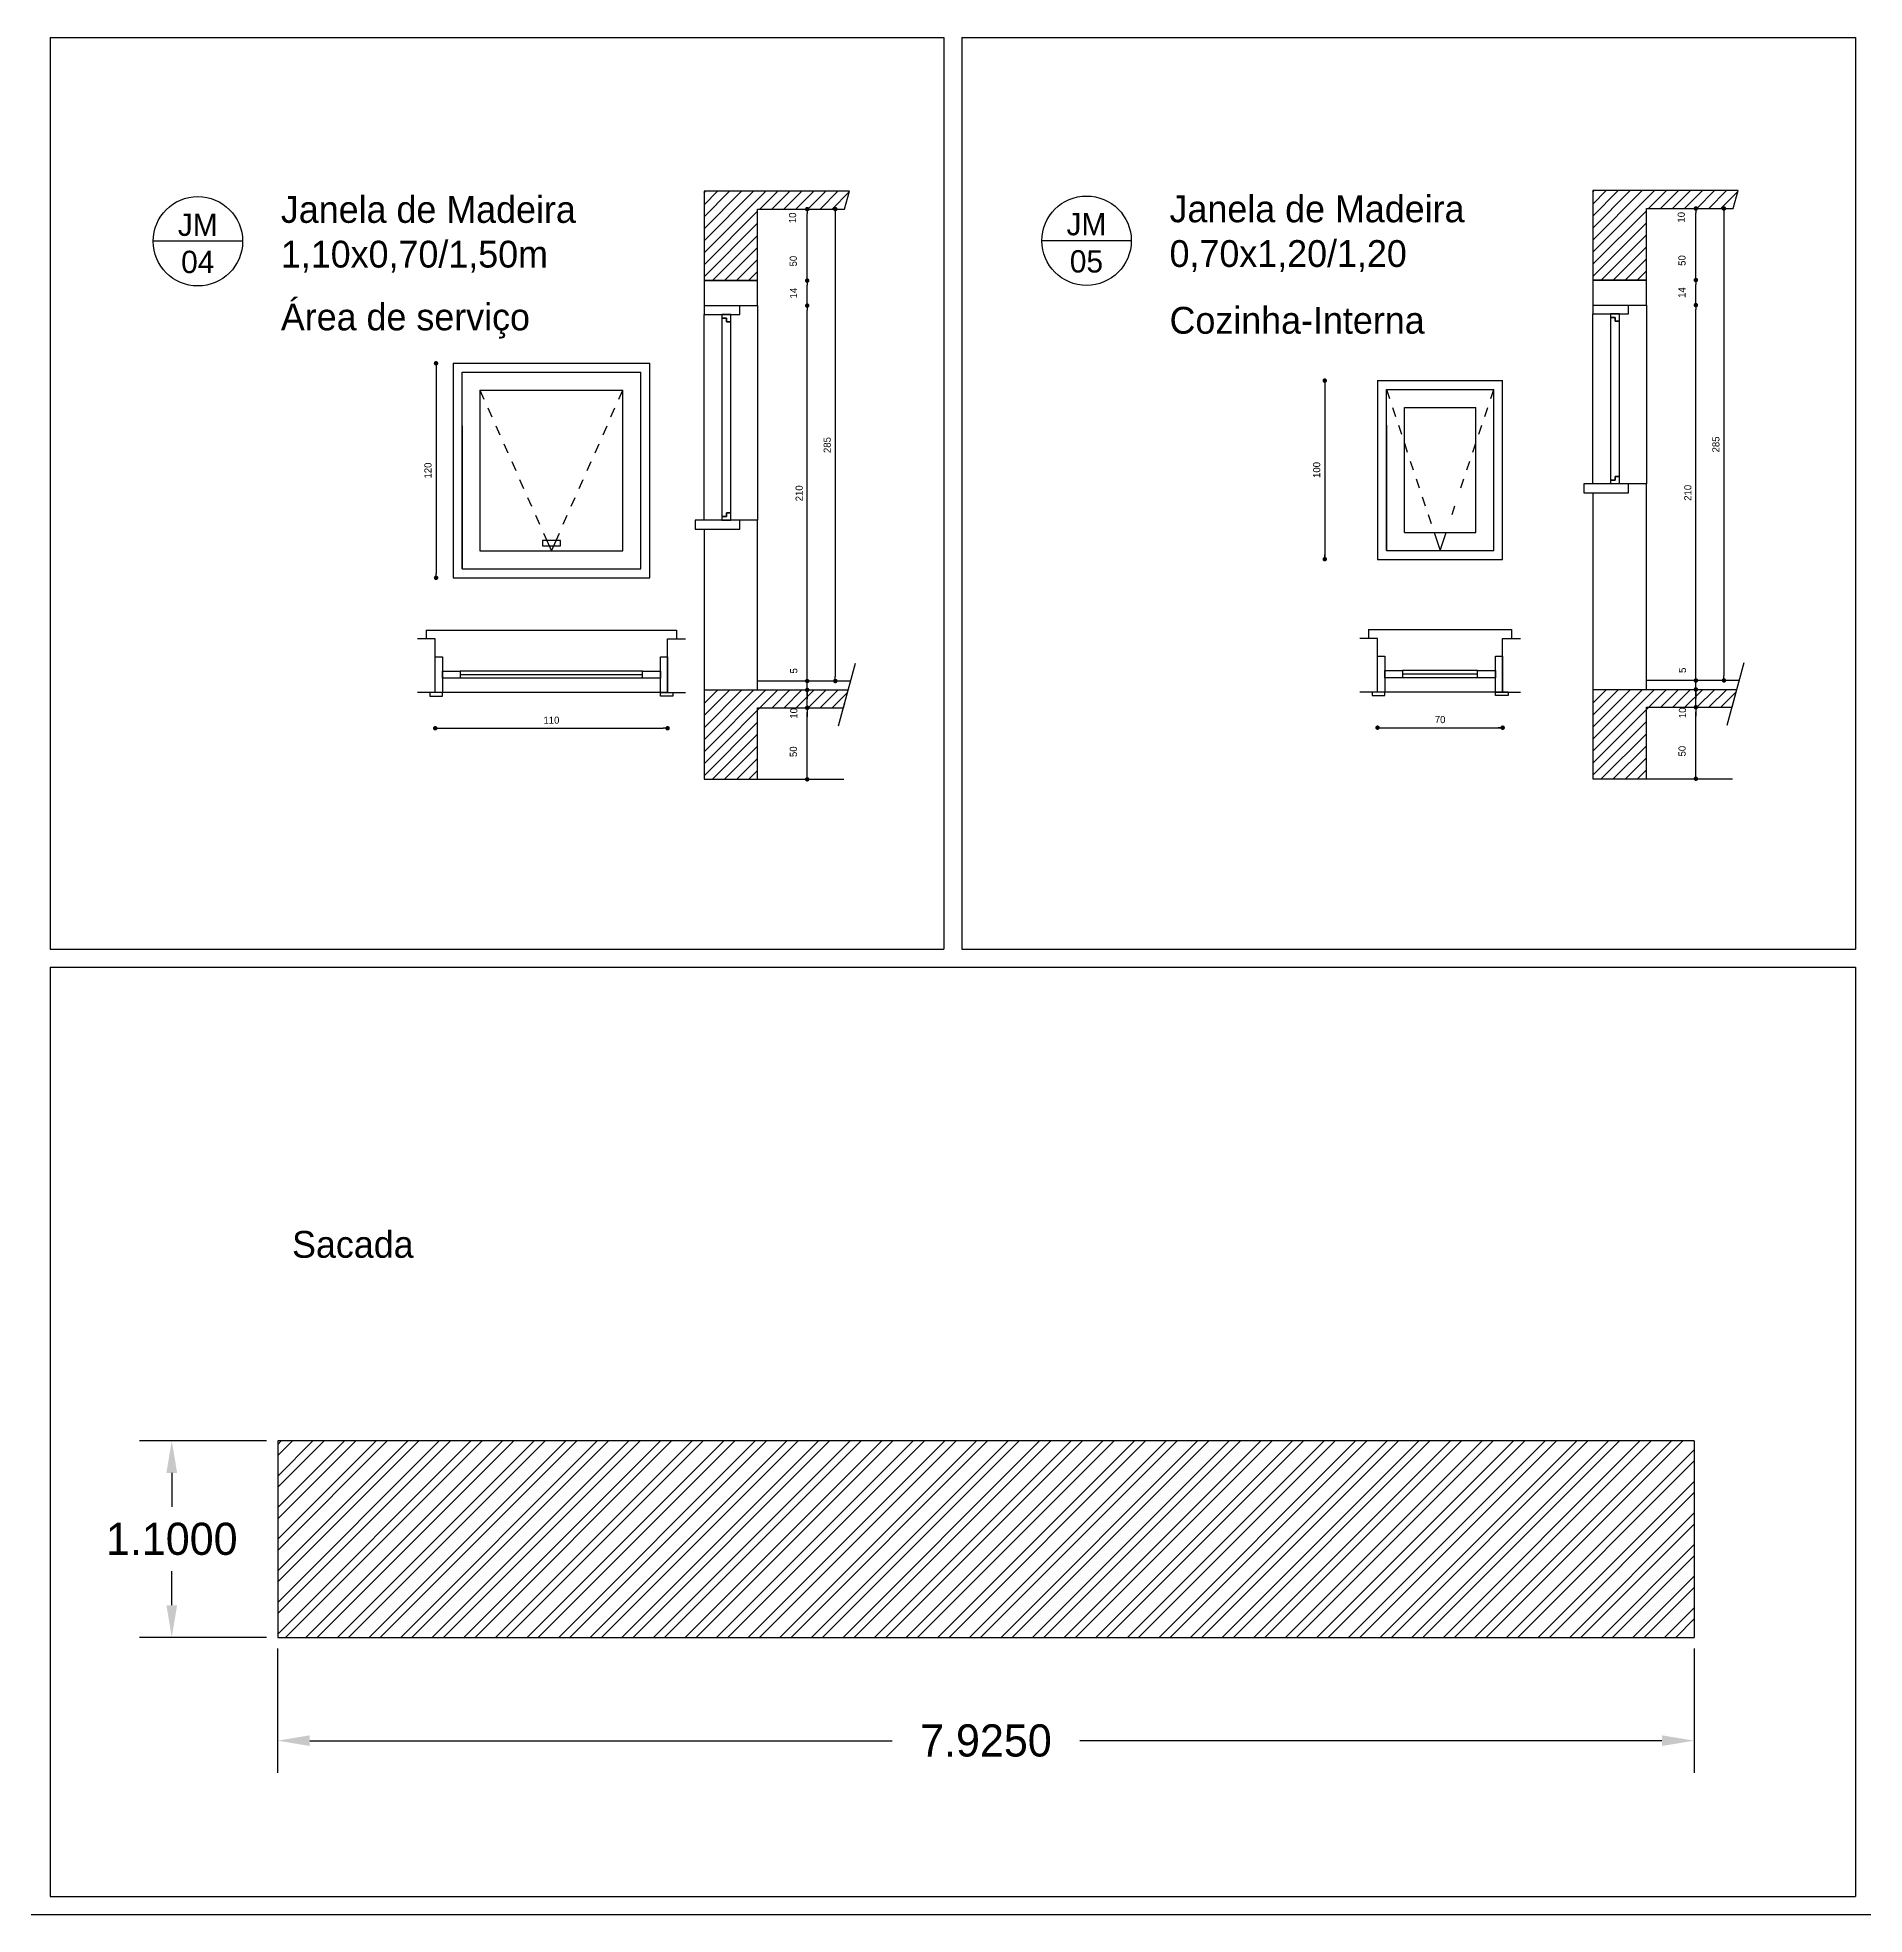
# Model space of a CAD drawing. Header units: millimetres. Extents: x 935 to 1399, y 512 to 900.
# Drawn here: x 1317.91 to 1328.13, y 812.9 to 823.4 of the extents above; entities that cross this region are included whole.
import ezdxf

# ---------------------------------------------------------------- set-up
doc = ezdxf.new("R2010")
doc.units = ezdxf.units.MM
for name, color, linetype in [('@azulejo', 7, 'Continuous'), ('@corte', 2, 'Continuous'), ('@esquadrias', 1, 'Continuous'), ('@hachuraparedes', 253, 'Continuous'), ('@paredes', 5, 'Continuous'), ('@pilares', 200, 'Continuous'), ('@textos', 3, 'Continuous'), ('@vista', 1, 'Continuous'), ('MOBIL', 7, 'Continuous')]:
    doc.layers.add(name, color=color, linetype=linetype)
doc.dimstyles.new('elisa_detalhe_gb', dxfattribs={"dimtxt": 0.04, "dimasz": 0.025, "dimexe": 0.3, "dimexo": 0.5, "dimgap": 0.025, "dimtad": 1, "dimdec": 0, "dimlfac": 100, "dimdsep": 46, "dimtxsty": 'Standard', "dimblk1": 'DOT', "dimblk2": 'DOT', "dimsah": 1, "dimcen": 0, "dimse1": 1, "dimse2": 1, "dimclrd": 1, "dimclre": 1, "dimclrt": 2, "dimadec": 0, "dimazin": 0, "dimtfac": 1, "dimtdec": 0, "dimtmove": 2, "dimatfit": 3, "dimldrblk": 'DOT', "dimfxl": 0, "dimtolj": 1, "dimtzin": 0, "dimarcsym": 0})
doc.dimstyles.get("Standard").update_dxf_attribs({"dimtxt": 0.18, "dimasz": 0.18, "dimexe": 0.18, "dimexo": 0.0625, "dimgap": 0.09, "dimtad": 0, "dimtih": 1, "dimtoh": 1, "dimdec": 4, "dimzin": 0, "dimdsep": 46, "dimtxsty": 'Standard', "dimcen": 0.09, "dimadec": 0, "dimazin": 0, "dimtfac": 1, "dimtdec": 4, "dimtofl": 0, "dimtmove": 0, "dimatfit": 3, "dimfxl": 0, "dimtolj": 1, "dimtzin": 0, "dimarcsym": 0})

# ---------------------------------------------------------------- blocks, each defined once
blk = doc.blocks.new('_DOT')
at = {"color": 0, "linetype": 'ByBlock'}
blk.add_line((-0.5, 0), (-1, 0), dxfattribs=at)
at = {"color": 0, "linetype": 'ByBlock', "const_width": 0.5}
blk.add_lwpolyline([(-0.25, 0, 1), (0.25, 0, 1)], format="xyb", close=True, dxfattribs=at)
blk = doc.blocks.new('*D26')
at = {"color": 1, "lineweight": -2, "transparency": 16777216}
for p, q in [((1322.218, 819.825), (1322.218, 819.85)), ((1322.218, 819.75), (1322.218, 819.8)), ((1322.218, 819.725), (1322.218, 819.7))]:
    blk.add_line(p, q, dxfattribs=at)
at = {"layer": 'Defpoints', "color": 0, "transparency": 16777216}
for p in [(1322.218, 819.8), (1322.218, 819.8), (1322.218, 819.75)]:
    blk.add_point(p, dxfattribs=at)
at = {"color": 1, "lineweight": -2, "transparency": 16777216, "xscale": 0.025, "yscale": 0.025, "zscale": 0.025}
for p, rotation in [((1322.218, 819.8), 270), ((1322.218, 819.75), 90)]:
    blk.add_blockref('_DOT', p, dxfattribs=dict(at, rotation=rotation))
at = {"color": 2, "transparency": 16777216, "insert": (1322.143, 819.857), "char_height": 0.04, "attachment_point": 5, "rotation": 90}
blk.add_mtext('\\A1;5', dxfattribs=at)
blk = doc.blocks.new('*D27')
at = {"color": 1, "lineweight": -2, "transparency": 16777216}
blk.add_line((1322.218, 819.825), (1322.218, 821.875), dxfattribs=at)
at = {"layer": 'Defpoints', "color": 0, "transparency": 16777216}
for p in [(1321.941, 821.9), (1322.218, 821.9), (1322.218, 819.8)]:
    blk.add_point(p, dxfattribs=at)
at = {"color": 1, "lineweight": -2, "transparency": 16777216, "xscale": 0.025, "yscale": 0.025, "zscale": 0.025}
for p, rotation in [((1322.218, 821.9), 90), ((1322.218, 819.8), 270)]:
    blk.add_blockref('_DOT', p, dxfattribs=dict(at, rotation=rotation))
at = {"color": 2, "transparency": 16777216, "insert": (1322.173, 820.85), "char_height": 0.04, "attachment_point": 5, "rotation": 90}
blk.add_mtext('\\A1;210', dxfattribs=at)
blk = doc.blocks.new('*D28')
at = {"color": 1, "lineweight": -2, "transparency": 16777216}
blk.add_line((1322.218, 821.925), (1322.218, 822.015), dxfattribs=at)
at = {"layer": 'Defpoints', "color": 0, "transparency": 16777216}
for p in [(1321.941, 822.04), (1322.218, 822.04), (1321.941, 821.9)]:
    blk.add_point(p, dxfattribs=at)
at = {"color": 1, "lineweight": -2, "transparency": 16777216, "xscale": 0.025, "yscale": 0.025, "zscale": 0.025}
for p, rotation in [((1322.218, 822.04), 90), ((1322.218, 821.9), 270)]:
    blk.add_blockref('_DOT', p, dxfattribs=dict(at, rotation=rotation))
at = {"color": 2, "transparency": 16777216, "insert": (1322.141, 821.97), "char_height": 0.04, "attachment_point": 5, "rotation": 90}
blk.add_mtext('\\A1;14', dxfattribs=at)
blk = doc.blocks.new('*D29')
at = {"color": 1, "lineweight": -2, "transparency": 16777216}
for p, q in [((1322.218, 819.775), (1322.218, 819.8)), ((1322.218, 819.65), (1322.218, 819.75)), ((1322.218, 819.625), (1322.218, 819.6))]:
    blk.add_line(p, q, dxfattribs=at)
at = {"layer": 'Defpoints', "color": 0, "transparency": 16777216}
for p in [(1322.218, 819.75), (1322.218, 819.75), (1321.941, 819.65)]:
    blk.add_point(p, dxfattribs=at)
at = {"color": 1, "lineweight": -2, "transparency": 16777216, "xscale": 0.025, "yscale": 0.025, "zscale": 0.025}
for p, rotation in [((1322.218, 819.75), 270), ((1322.218, 819.65), 90)]:
    blk.add_blockref('_DOT', p, dxfattribs=dict(at, rotation=rotation))
at = {"color": 2, "transparency": 16777216, "insert": (1322.143, 819.619), "char_height": 0.04, "attachment_point": 5, "rotation": 90}
blk.add_mtext('\\A1;10', dxfattribs=at)
blk = doc.blocks.new('*D30')
at = {"color": 1, "lineweight": -2, "transparency": 16777216}
blk.add_line((1322.218, 819.675), (1322.218, 819.725), dxfattribs=at)
at = {"layer": 'Defpoints', "color": 0, "transparency": 16777216}
for p in [(1322.218, 819.75), (1322.218, 819.75), (1321.941, 819.65)]:
    blk.add_point(p, dxfattribs=at)
at = {"color": 1, "lineweight": -2, "transparency": 16777216, "xscale": 0.025, "yscale": 0.025, "zscale": 0.025}
for p, rotation in [((1322.218, 819.75), 90), ((1322.218, 819.65), 270)]:
    blk.add_blockref('_DOT', p, dxfattribs=dict(at, rotation=rotation))
at = {"color": 2, "transparency": 16777216, "insert": (1322.143, 819.619), "char_height": 0.04, "attachment_point": 5, "rotation": 90}
blk.add_mtext('\\A1;10', dxfattribs=at)
blk = doc.blocks.new('*D31')
at = {"color": 1, "lineweight": -2, "transparency": 16777216}
for p, q in [((1327.19, 819.828), (1327.19, 819.853)), ((1327.19, 819.753), (1327.19, 819.803)), ((1327.19, 819.728), (1327.19, 819.703))]:
    blk.add_line(p, q, dxfattribs=at)
at = {"layer": 'Defpoints', "color": 0, "transparency": 16777216}
for p in [(1327.19, 819.803), (1327.19, 819.803), (1327.19, 819.753)]:
    blk.add_point(p, dxfattribs=at)
at = {"color": 1, "lineweight": -2, "transparency": 16777216, "xscale": 0.025, "yscale": 0.025, "zscale": 0.025}
for p, rotation in [((1327.19, 819.803), 270), ((1327.19, 819.753), 90)]:
    blk.add_blockref('_DOT', p, dxfattribs=dict(at, rotation=rotation))
at = {"color": 2, "transparency": 16777216, "insert": (1327.115, 819.86), "char_height": 0.04, "attachment_point": 5, "rotation": 90}
blk.add_mtext('\\A1;5', dxfattribs=at)
blk = doc.blocks.new('*D32')
at = {"color": 1, "lineweight": -2, "transparency": 16777216}
blk.add_line((1327.19, 819.828), (1327.19, 821.878), dxfattribs=at)
at = {"layer": 'Defpoints', "color": 0, "transparency": 16777216}
for p in [(1326.913, 821.903), (1327.19, 821.903), (1327.19, 819.803)]:
    blk.add_point(p, dxfattribs=at)
at = {"color": 1, "lineweight": -2, "transparency": 16777216, "xscale": 0.025, "yscale": 0.025, "zscale": 0.025}
for p, rotation in [((1327.19, 821.903), 90), ((1327.19, 819.803), 270)]:
    blk.add_blockref('_DOT', p, dxfattribs=dict(at, rotation=rotation))
at = {"color": 2, "transparency": 16777216, "insert": (1327.145, 820.853), "char_height": 0.04, "attachment_point": 5, "rotation": 90}
blk.add_mtext('\\A1;210', dxfattribs=at)
blk = doc.blocks.new('*D33')
at = {"color": 1, "lineweight": -2, "transparency": 16777216}
blk.add_line((1327.19, 821.928), (1327.19, 822.018), dxfattribs=at)
at = {"layer": 'Defpoints', "color": 0, "transparency": 16777216}
for p in [(1326.913, 822.043), (1327.19, 822.043), (1326.913, 821.903)]:
    blk.add_point(p, dxfattribs=at)
at = {"color": 1, "lineweight": -2, "transparency": 16777216, "xscale": 0.025, "yscale": 0.025, "zscale": 0.025}
for p, rotation in [((1327.19, 822.043), 90), ((1327.19, 821.903), 270)]:
    blk.add_blockref('_DOT', p, dxfattribs=dict(at, rotation=rotation))
at = {"color": 2, "transparency": 16777216, "insert": (1327.112, 821.973), "char_height": 0.04, "attachment_point": 5, "rotation": 90}
blk.add_mtext('\\A1;14', dxfattribs=at)
blk = doc.blocks.new('*D34')
at = {"color": 1, "lineweight": -2, "transparency": 16777216}
for p, q in [((1327.19, 819.778), (1327.19, 819.803)), ((1327.19, 819.653), (1327.19, 819.753)), ((1327.19, 819.628), (1327.19, 819.603))]:
    blk.add_line(p, q, dxfattribs=at)
at = {"layer": 'Defpoints', "color": 0, "transparency": 16777216}
for p in [(1327.19, 819.753), (1327.19, 819.753), (1326.913, 819.653)]:
    blk.add_point(p, dxfattribs=at)
at = {"color": 1, "lineweight": -2, "transparency": 16777216, "xscale": 0.025, "yscale": 0.025, "zscale": 0.025}
for p, rotation in [((1327.19, 819.753), 270), ((1327.19, 819.653), 90)]:
    blk.add_blockref('_DOT', p, dxfattribs=dict(at, rotation=rotation))
at = {"color": 2, "transparency": 16777216, "insert": (1327.115, 819.622), "char_height": 0.04, "attachment_point": 5, "rotation": 90}
blk.add_mtext('\\A1;10', dxfattribs=at)
blk = doc.blocks.new('*D35')
at = {"color": 1, "lineweight": -2, "transparency": 16777216}
blk.add_line((1327.19, 819.678), (1327.19, 819.728), dxfattribs=at)
at = {"layer": 'Defpoints', "color": 0, "transparency": 16777216}
for p in [(1327.19, 819.753), (1327.19, 819.753), (1326.913, 819.653)]:
    blk.add_point(p, dxfattribs=at)
at = {"color": 1, "lineweight": -2, "transparency": 16777216, "xscale": 0.025, "yscale": 0.025, "zscale": 0.025}
for p, rotation in [((1327.19, 819.753), 90), ((1327.19, 819.653), 270)]:
    blk.add_blockref('_DOT', p, dxfattribs=dict(at, rotation=rotation))
at = {"color": 2, "transparency": 16777216, "insert": (1327.115, 819.622), "char_height": 0.04, "attachment_point": 5, "rotation": 90}
blk.add_mtext('\\A1;10', dxfattribs=at)
blk = doc.blocks.new('*D71')
at = {"layer": 'Defpoints', "color": 0, "transparency": 16777216}
for p in [(1319.255, 815.55), (1318.663, 814.45), (1319.255, 814.45)]:
    blk.add_point(p, dxfattribs=at)
at = {"layer": 'MOBIL', "color": 0, "lineweight": -2, "transparency": 16777216}
for p, q in [((1319.193, 815.55), (1318.483, 815.55)), ((1318.663, 815.37), (1318.663, 815.18)), ((1318.663, 814.63), (1318.663, 814.82)), ((1319.193, 814.45), (1318.483, 814.45))]:
    blk.add_line(p, q, dxfattribs=at)
at = {"layer": 'MOBIL', "color": 0, "transparency": 16777216}
for points in [[(1318.633, 815.37), (1318.693, 815.37), (1318.663, 815.55)], [(1318.633, 814.63), (1318.693, 814.63), (1318.663, 814.45)]]:
    blk.add_solid(points, dxfattribs=at)
at = {"layer": 'MOBIL', "color": 0, "transparency": 16777216, "insert": (1318.663, 815), "char_height": 0.18, "attachment_point": 5}
blk.add_mtext('\\A1;1.1000', dxfattribs=at)
blk = doc.blocks.new('*D72')
at = {"layer": 'Defpoints', "color": 0, "transparency": 16777216}
for p in [(1319.255, 814.45), (1327.18, 814.45), (1327.18, 813.872)]:
    blk.add_point(p, dxfattribs=at)
at = {"layer": 'MOBIL', "color": 0, "lineweight": -2, "transparency": 16777216}
for p, q in [((1319.255, 814.387), (1319.255, 813.692)), ((1327.18, 814.387), (1327.18, 813.692)), ((1319.435, 813.872), (1322.693, 813.872)), ((1327, 813.872), (1323.743, 813.872))]:
    blk.add_line(p, q, dxfattribs=at)
at = {"layer": 'MOBIL', "color": 0, "transparency": 16777216}
for points in [[(1319.435, 813.902), (1319.435, 813.842), (1319.255, 813.872)], [(1327, 813.902), (1327, 813.842), (1327.18, 813.872)]]:
    blk.add_solid(points, dxfattribs=at)
at = {"layer": 'MOBIL', "color": 0, "transparency": 16777216, "insert": (1323.218, 813.872), "char_height": 0.18, "attachment_point": 5}
blk.add_mtext('\\A1;7.9250', dxfattribs=at)

msp = doc.modelspace()

# ---------------------------------------------------------------- hatches: boundary and pattern name
h = msp.add_hatch()
h.set_pattern_fill('STEEL', color=6, style=0)
h.set_pattern_definition([(45, (1928.3079, 591.90102), (-0.088388348, 0.088388348), []), (45, (1928.3079, 591.96352), (-0.088388348, 0.088388348), [])])
h.paths.add_polyline_path([(1319.25547, 815.54979), (1319.25547, 814.44979), (1327.18047, 814.44979), (1327.18047, 815.54979)])

# ---------------------------------------------------------------- linework, layer by layer
at = {"color": 1}
for p, q in [((1322.2181, 822.06502), (1322.2181, 822.41502)), ((1322.2181, 822.06502), (1322.2181, 822.41502)), ((1327.19008, 822.06829), (1327.19008, 822.41829)), ((1327.19008, 822.06829), (1327.19008, 822.41829)), ((1320.14156, 821.55241), (1320.14156, 820.40241)), ((1325.11354, 821.48692), (1325.11354, 820.47551)), ((1320.16198, 819.5357), (1321.41198, 819.5357)), ((1322.2181, 819.25627), (1322.2181, 819.62502)), ((1325.40271, 819.53897), (1326.11521, 819.53897)), ((1327.19008, 819.25954), (1327.19008, 819.62829))]:
    msp.add_line(p, q, dxfattribs=at)
at = {"ltscale": 0.1}
for p, q in [((1321.64084, 821.90002), (1321.64084, 821.85002)), ((1321.64084, 821.85002), (1321.84084, 821.85002)), ((1321.84084, 821.85002), (1321.84084, 821.90002)), ((1326.61282, 821.90329), (1326.61282, 821.85329)), ((1326.61282, 821.85329), (1326.81282, 821.85329)), ((1326.81282, 821.85329), (1326.81282, 821.90329))]:
    msp.add_line(p, q, dxfattribs=at)
at = {"color": 6}
for p, q in [((1319.25547, 815.54979), (1319.25547, 814.44979)), ((1327.18047, 815.54979), (1319.25547, 815.54979)), ((1319.25547, 815.54979), (1319.25547, 814.44979)), ((1319.25547, 814.44979), (1327.18047, 814.44979))]:
    msp.add_line(p, q, dxfattribs=at)
at = {"layer": '@azulejo'}
for p, q in [((1321.76584, 821.83002), (1321.74084, 821.83002)), ((1321.74084, 821.83002), (1321.74084, 820.72002)), ((1321.76584, 821.81002), (1321.76584, 821.83002)), ((1321.79084, 821.81002), (1321.76584, 821.81002)), ((1321.79084, 820.74002), (1321.79084, 821.81002)), ((1326.73782, 821.83329), (1326.71282, 821.83329)), ((1326.71282, 821.83329), (1326.71282, 820.90329)), ((1326.73782, 821.81329), (1326.73782, 821.83329)), ((1326.76282, 821.81329), (1326.73782, 821.81329)), ((1326.76282, 820.90329), (1326.76282, 821.81329)), ((1326.71282, 820.92329), (1326.73782, 820.92329)), ((1326.73782, 820.92329), (1326.73782, 820.94329)), ((1326.73782, 820.94329), (1326.76282, 820.94329)), ((1321.74084, 820.72002), (1321.76584, 820.72002)), ((1321.76584, 820.72002), (1321.76584, 820.74002)), ((1321.76584, 820.74002), (1321.79084, 820.74002)), ((1322.46094, 819.80002), (1321.94084, 819.80002)), ((1327.43292, 819.80329), (1326.91282, 819.80329))]:
    msp.add_line(p, q, dxfattribs=at)
for points in [[(1321.79084, 821.85002), (1321.74084, 821.85002), (1321.74084, 821.83002), (1321.76584, 821.83002), (1321.76584, 821.81002), (1321.79084, 821.81002)], [(1326.76282, 821.85329), (1326.71282, 821.85329), (1326.71282, 821.83329), (1326.73782, 821.83329), (1326.73782, 821.81329), (1326.76282, 821.81329)], [(1321.59084, 820.65002), (1321.84084, 820.65002), (1321.84084, 820.70002), (1321.59084, 820.70002)], [(1321.79084, 820.74002), (1321.76584, 820.74002), (1321.76584, 820.72002), (1321.74084, 820.72002), (1321.74084, 820.70002), (1321.79084, 820.70002)]]:
    msp.add_lwpolyline(points, close=True, dxfattribs=at)
for points in [[(1326.71282, 820.90329), (1326.56282, 820.90329), (1326.56282, 820.85329), (1326.81282, 820.85329), (1326.81282, 820.90329), (1326.71282, 820.90329)], [(1326.76282, 820.90329), (1326.76282, 820.90329), (1326.76282, 820.94329), (1326.73782, 820.94329), (1326.73782, 820.92329), (1326.71282, 820.92329), (1326.71282, 820.90329)]]:
    msp.add_lwpolyline(points, dxfattribs=at)
at = {"layer": '@esquadrias', "ltscale": 0.1}
for p, q in [((1320.23698, 821.57741), (1320.23698, 820.37741)), ((1321.28698, 820.42741), (1321.28698, 821.52741)), ((1321.33698, 820.37741), (1321.33698, 821.57741)), ((1320.38698, 821.42741), (1320.38698, 820.52741)), ((1321.18698, 820.52741), (1321.18698, 821.42741)), ((1325.40896, 821.48067), (1325.40896, 820.48067)), ((1326.05896, 820.53067), (1326.05896, 821.43067)), ((1326.10896, 820.48067), (1326.10896, 821.48067)), ((1325.95896, 820.63067), (1325.95896, 821.33067)), ((1320.28698, 821.22741), (1320.28698, 820.42741)), ((1325.45896, 821.23067), (1325.45896, 820.53067)), ((1320.83698, 820.58627), (1320.73698, 820.58627)), ((1320.73698, 820.58627), (1320.73698, 820.55627)), ((1320.83698, 820.55627), (1320.83698, 820.58627)), ((1320.38698, 820.52741), (1321.18698, 820.52741)), ((1320.73698, 820.55627), (1320.83698, 820.55627)), ((1325.40896, 820.48067), (1326.10896, 820.48067)), ((1325.45896, 820.53067), (1326.05896, 820.53067)), ((1320.23698, 820.37741), (1321.33698, 820.37741)), ((1320.28698, 820.42741), (1321.28698, 820.42741))]:
    msp.add_line(p, q, dxfattribs=at)
at = {"layer": '@esquadrias', "color": 1}
for p, q in [((1321.29698, 819.85516), (1320.27698, 819.85516)), ((1325.96896, 819.85843), (1325.54896, 819.85843)), ((1321.29698, 819.83516), (1320.27698, 819.83516)), ((1321.29698, 819.81516), (1320.27698, 819.81516)), ((1325.96896, 819.83843), (1325.54896, 819.83843)), ((1325.96896, 819.81843), (1325.54896, 819.81843))]:
    msp.add_line(p, q, dxfattribs=at)
at = {"layer": '@esquadrias', "color": 2}
for p, q in [((1322.39395, 819.55002), (1322.48773, 819.90002)), ((1327.36593, 819.55329), (1327.45971, 819.90329))]:
    msp.add_line(p, q, dxfattribs=at)
for points in [[(1320.17698, 819.93516), (1320.17698, 819.73516), (1320.13698, 819.73516), (1320.13698, 819.93516)], [(1320.27698, 819.85516), (1320.27698, 819.81516), (1320.17698, 819.81516), (1320.17698, 819.85516)], [(1321.39698, 819.85516), (1321.39698, 819.81516), (1321.29698, 819.81516), (1321.29698, 819.85516)], [(1321.43698, 819.93516), (1321.43698, 819.73516), (1321.39698, 819.73516), (1321.39698, 819.93516)], [(1325.44896, 819.93843), (1325.44896, 819.73843), (1325.40896, 819.73843), (1325.40896, 819.93843)], [(1325.54896, 819.85843), (1325.54896, 819.81843), (1325.44896, 819.81843), (1325.44896, 819.85843)], [(1326.06896, 819.85843), (1326.06896, 819.81843), (1325.96896, 819.81843), (1325.96896, 819.85843)], [(1326.10896, 819.93843), (1326.10896, 819.73843), (1326.06896, 819.73843), (1326.06896, 819.93843)], [(1320.10698, 819.71516), (1320.17698, 819.71516), (1320.17698, 819.73516), (1320.10698, 819.73516)], [(1321.46698, 819.71516), (1321.39698, 819.71516), (1321.39698, 819.73516), (1321.46698, 819.73516)], [(1325.37896, 819.71843), (1325.44896, 819.71843), (1325.44896, 819.73843), (1325.37896, 819.73843)], [(1326.13896, 819.71843), (1326.06896, 819.71843), (1326.06896, 819.73843), (1326.13896, 819.73843)]]:
    msp.add_lwpolyline(points, close=True, dxfattribs=at)
at = {"layer": '@hachuraparedes', "color": 1}
for p, q in [((1322.37516, 822.41502), (1322.37516, 819.82502)), ((1327.34714, 822.41829), (1327.34714, 819.82829))]:
    msp.add_line(p, q, dxfattribs=at)
at = {"layer": '@paredes'}
for p, q in [((1321.94084, 822.04002), (1321.64084, 822.04002)), ((1326.91282, 822.04329), (1326.61282, 822.04329)), ((1326.71282, 820.90329), (1326.61282, 820.90329)), ((1326.71282, 820.90329), (1326.61282, 820.90329)), ((1326.91282, 820.90329), (1326.76282, 820.90329)), ((1326.91282, 820.90329), (1326.76282, 820.90329)), ((1326.91282, 819.75329), (1326.91282, 820.90329)), ((1326.61282, 820.85329), (1326.61282, 819.75329)), ((1321.94084, 820.70002), (1321.64084, 820.70002)), ((1321.94084, 820.70002), (1321.64084, 820.70002)), ((1321.94084, 819.75002), (1321.94084, 820.70002)), ((1321.64084, 820.65002), (1321.64084, 819.75002)), ((1320.13698, 820.03516), (1320.03698, 820.03516)), ((1320.13698, 819.73516), (1320.13698, 820.03516)), ((1321.43698, 819.73516), (1321.43698, 820.03516)), ((1321.43698, 820.03516), (1321.53698, 820.03516)), ((1325.40896, 820.03843), (1325.30896, 820.03843)), ((1325.40896, 819.73843), (1325.40896, 820.03843)), ((1326.10896, 819.73843), (1326.10896, 820.03843)), ((1326.10896, 820.03843), (1326.20896, 820.03843)), ((1320.13698, 819.73516), (1320.03698, 819.73516)), ((1321.43698, 819.73516), (1321.53698, 819.73516)), ((1321.64084, 819.75002), (1321.94084, 819.75002)), ((1321.64084, 819.75002), (1321.94084, 819.75002)), ((1325.40896, 819.73843), (1325.30896, 819.73843)), ((1326.10896, 819.73843), (1326.20896, 819.73843)), ((1326.61282, 819.75329), (1326.91282, 819.75329)), ((1326.61282, 819.75329), (1326.91282, 819.75329))]:
    msp.add_line(p, q, dxfattribs=at)
for points in [[(1321.94084, 822.04002), (1321.64084, 822.04002), (1321.64084, 821.90002), (1321.94084, 821.90002)], [(1326.91282, 822.04329), (1326.61282, 822.04329), (1326.61282, 821.90329), (1326.91282, 821.90329)]]:
    msp.add_lwpolyline(points, close=True, dxfattribs=at)
at = {"layer": '@pilares'}
for p, q in [((1321.64084, 822.5319), (1321.64897, 822.54002)), ((1321.64084, 822.46454), (1321.71632, 822.54002)), ((1321.64084, 822.39719), (1321.78367, 822.54002)), ((1321.64084, 822.32984), (1321.85103, 822.54002)), ((1321.64084, 822.26249), (1321.91838, 822.54002)), ((1321.64084, 822.19514), (1321.98573, 822.54002)), ((1321.95308, 822.44002), (1322.05308, 822.54002)), ((1322.02043, 822.44002), (1322.12043, 822.54002)), ((1322.08779, 822.44002), (1322.18779, 822.54002)), ((1322.15514, 822.44002), (1322.25514, 822.54002)), ((1322.22249, 822.44002), (1322.32249, 822.54002)), ((1322.28984, 822.44002), (1322.38984, 822.54002)), ((1322.35719, 822.44002), (1322.45316, 822.53599)), ((1326.61282, 822.53516), (1326.62095, 822.54329)), ((1326.61282, 822.46781), (1326.6883, 822.54329)), ((1326.61282, 822.40046), (1326.75565, 822.54329)), ((1326.61282, 822.33311), (1326.82301, 822.54329)), ((1326.61282, 822.26576), (1326.89036, 822.54329)), ((1326.61282, 822.1984), (1326.95771, 822.54329)), ((1326.92506, 822.44329), (1327.02506, 822.54329)), ((1326.99241, 822.44329), (1327.09241, 822.54329)), ((1327.05977, 822.44329), (1327.15977, 822.54329)), ((1327.12712, 822.44329), (1327.22712, 822.54329)), ((1327.19447, 822.44329), (1327.29447, 822.54329)), ((1327.26182, 822.44329), (1327.36182, 822.54329)), ((1327.32917, 822.44329), (1327.42514, 822.53926)), ((1321.64084, 822.12778), (1321.94084, 822.42778)), ((1321.64084, 822.06043), (1321.94084, 822.36043)), ((1322.42455, 822.44002), (1322.42851, 822.44398)), ((1326.61282, 822.13105), (1326.91282, 822.43105)), ((1326.61282, 822.0637), (1326.91282, 822.3637)), ((1327.39653, 822.44329), (1327.40049, 822.44725)), ((1321.68779, 822.04002), (1321.94084, 822.29308)), ((1326.65977, 822.04329), (1326.91282, 822.29635)), ((1321.75514, 822.04002), (1321.94084, 822.22573)), ((1321.82249, 822.04002), (1321.94084, 822.15838)), ((1326.72712, 822.04329), (1326.91282, 822.229)), ((1326.79447, 822.04329), (1326.91282, 822.16165)), ((1321.88984, 822.04002), (1321.94084, 822.09102)), ((1326.86182, 822.04329), (1326.91282, 822.09429)), ((1321.64084, 819.75002), (1321.64084, 819.25002)), ((1321.64084, 819.67354), (1321.71732, 819.75002)), ((1321.64084, 819.60619), (1321.78467, 819.75002)), ((1321.64084, 819.53884), (1321.85203, 819.75002)), ((1321.64084, 819.47149), (1321.91938, 819.75002)), ((1321.64084, 819.40413), (1321.98673, 819.75002)), ((1321.64084, 819.33678), (1322.05408, 819.75002)), ((1322.02143, 819.65002), (1322.12143, 819.75002)), ((1322.08879, 819.65002), (1322.18879, 819.75002)), ((1322.15614, 819.65002), (1322.25614, 819.75002)), ((1322.22349, 819.65002), (1322.32349, 819.75002)), ((1322.29084, 819.65002), (1322.39084, 819.75002)), ((1322.35819, 819.65002), (1322.44364, 819.73547)), ((1322.42075, 819.65002), (1322.44754, 819.75002)), ((1326.61282, 819.75329), (1326.61282, 819.25329)), ((1326.61282, 819.67681), (1326.6893, 819.75329)), ((1326.61282, 819.60946), (1326.75665, 819.75329)), ((1326.61282, 819.54211), (1326.82401, 819.75329)), ((1326.61282, 819.47476), (1326.89136, 819.75329)), ((1326.61282, 819.4074), (1326.95871, 819.75329)), ((1326.61282, 819.34005), (1327.02606, 819.75329)), ((1326.99341, 819.65329), (1327.09341, 819.75329)), ((1327.06077, 819.65329), (1327.16077, 819.75329)), ((1327.12812, 819.65329), (1327.22812, 819.75329)), ((1327.19547, 819.65329), (1327.29547, 819.75329)), ((1327.26282, 819.65329), (1327.36282, 819.75329)), ((1327.33017, 819.65329), (1327.41562, 819.73874)), ((1327.39273, 819.65329), (1327.41952, 819.75329)), ((1321.94084, 819.65002), (1322.42075, 819.65002)), ((1321.94084, 819.25002), (1321.94084, 819.65002)), ((1326.91282, 819.65329), (1327.39273, 819.65329)), ((1326.91282, 819.25329), (1326.91282, 819.65329)), ((1321.64084, 819.26943), (1321.94084, 819.56943)), ((1326.61282, 819.2727), (1326.91282, 819.5727)), ((1321.68879, 819.25002), (1321.94084, 819.50208)), ((1321.75614, 819.25002), (1321.94084, 819.43473)), ((1326.66077, 819.25329), (1326.91282, 819.50535)), ((1326.72812, 819.25329), (1326.91282, 819.438)), ((1321.82349, 819.25002), (1321.94084, 819.36738)), ((1326.79547, 819.25329), (1326.91282, 819.37064)), ((1321.64084, 819.25002), (1321.94084, 819.25002)), ((1321.89123, 819.25002), (1321.94084, 819.29963)), ((1326.61282, 819.25329), (1326.91282, 819.25329)), ((1326.86321, 819.25329), (1326.91282, 819.3029))]:
    msp.add_line(p, q, dxfattribs=at)
for points in [[(1321.94084, 822.44002), (1322.42744, 822.44002), (1322.45424, 822.54002), (1321.64084, 822.54002), (1321.64084, 822.04002), (1321.94084, 822.04002)], [(1326.91282, 822.44329), (1327.39942, 822.44329), (1327.42622, 822.54329), (1326.61282, 822.54329), (1326.61282, 822.04329), (1326.91282, 822.04329)]]:
    msp.add_lwpolyline(points, close=True, dxfattribs=at)
at = {"layer": '@textos'}
for p, q in [((1319.0591, 822.26002), (1318.5591, 822.26002)), ((1324.03108, 822.26329), (1323.53108, 822.26329))]:
    msp.add_line(p, q, dxfattribs=at)
for centre in [(1318.8091, 822.26002), (1323.78108, 822.26329)]:
    msp.add_circle(centre, 0.25, dxfattribs=at)
at = {"layer": '@vista'}
for p, q in [((1321.64084, 820.70002), (1321.64084, 821.85002)), ((1321.94084, 821.90002), (1321.94084, 820.70002)), ((1326.61282, 820.90329), (1326.61282, 821.85329)), ((1326.91282, 821.90329), (1326.91282, 820.90329)), ((1320.08698, 820.08516), (1321.48698, 820.08516)), ((1320.08698, 820.08516), (1320.08698, 820.03516)), ((1321.48698, 820.08516), (1321.48698, 820.03516)), ((1325.35896, 820.08843), (1326.15896, 820.08843)), ((1325.35896, 820.08843), (1325.35896, 820.03843)), ((1326.15896, 820.08843), (1326.15896, 820.03843)), ((1321.39698, 819.73516), (1320.17698, 819.73516)), ((1326.13896, 819.73843), (1325.37896, 819.73843))]:
    msp.add_line(p, q, dxfattribs=at)
at = {"layer": 'MOBIL', "color": 1}
for p, q in [((1317.98318, 823.39979), (1322.98318, 823.39979)), ((1317.98318, 823.39979), (1317.98318, 818.29979)), ((1322.98318, 823.39979), (1322.98318, 818.29979)), ((1323.08318, 823.39979), (1328.08318, 823.39979)), ((1323.08318, 823.39979), (1323.08318, 818.29979)), ((1328.08318, 823.39979), (1328.08318, 818.29979)), ((1320.23698, 821.57741), (1321.33698, 821.57741)), ((1320.28698, 821.52741), (1321.28698, 821.52741)), ((1320.28698, 820.42741), (1320.28698, 821.52741)), ((1320.38698, 821.42741), (1321.18698, 821.42741)), ((1320.38698, 821.42741), (1320.4092, 821.37741)), ((1321.16476, 821.37741), (1321.18698, 821.42741)), ((1325.40896, 821.48067), (1326.10896, 821.48067)), ((1325.45896, 821.43067), (1326.05896, 821.43067)), ((1325.45896, 820.53067), (1325.45896, 821.43067)), ((1325.45896, 821.43067), (1325.47562, 821.38067)), ((1326.04229, 821.38067), (1326.05896, 821.43067)), ((1320.43142, 821.32741), (1320.45364, 821.27741)), ((1321.12031, 821.27741), (1321.14253, 821.32741)), ((1325.49229, 821.33067), (1325.50896, 821.28067)), ((1325.55896, 821.33067), (1325.95896, 821.33067)), ((1325.55896, 820.63067), (1325.55896, 821.33067)), ((1326.00896, 821.28067), (1326.02562, 821.33067)), ((1320.47587, 821.22741), (1320.49809, 821.17741)), ((1321.07587, 821.17741), (1321.09809, 821.22741)), ((1325.52562, 821.23067), (1325.54229, 821.18067)), ((1325.97562, 821.18067), (1325.99229, 821.23067)), ((1320.52031, 821.12741), (1320.54253, 821.07741)), ((1321.03142, 821.07741), (1321.05364, 821.12741)), ((1325.55896, 821.13067), (1325.57562, 821.08067)), ((1325.94229, 821.08067), (1325.95896, 821.13067)), ((1320.56476, 821.02741), (1320.58698, 820.97741)), ((1320.98698, 820.97741), (1321.0092, 821.02741)), ((1325.59229, 821.03067), (1325.60896, 820.98067)), ((1325.90896, 820.98067), (1325.92562, 821.03067)), ((1320.6092, 820.92741), (1320.63142, 820.87741)), ((1320.94253, 820.87741), (1320.96476, 820.92741)), ((1325.62562, 820.93067), (1325.64229, 820.88067)), ((1325.87562, 820.88067), (1325.89229, 820.93067)), ((1320.65364, 820.82741), (1320.67587, 820.77741)), ((1320.89809, 820.77741), (1320.92031, 820.82741)), ((1325.65896, 820.83067), (1325.67562, 820.78067)), ((1320.69809, 820.72741), (1320.72031, 820.67741)), ((1320.85364, 820.67741), (1320.87587, 820.72741)), ((1325.69229, 820.73067), (1325.70896, 820.68067)), ((1325.82562, 820.73067), (1325.84229, 820.78067)), ((1320.74253, 820.62741), (1320.78698, 820.52741)), ((1320.78698, 820.52741), (1320.83142, 820.62741)), ((1325.55896, 820.63067), (1325.95896, 820.63067)), ((1325.72562, 820.63067), (1325.75896, 820.53067)), ((1325.75896, 820.53067), (1325.79229, 820.63067)), ((1321.94084, 819.25002), (1322.4235, 819.25002)), ((1326.91282, 819.25329), (1327.39548, 819.25329)), ((1317.98318, 818.29979), (1322.98318, 818.29979)), ((1323.08318, 818.29979), (1328.08318, 818.29979)), ((1317.98318, 818.19979), (1328.08318, 818.19979)), ((1317.98318, 818.19979), (1317.98318, 812.99979)), ((1328.08318, 818.19979), (1328.08318, 812.99979)), ((1317.98318, 812.99979), (1328.08318, 812.99979)), ((1308.21061, 812.89979), (1338.38318, 812.89979))]:
    msp.add_line(p, q, dxfattribs=at)
at = {"layer": 'MOBIL', "color": 6}
for p, q in [((1321.94084, 819.75002), (1322.44754, 819.75002)), ((1326.91282, 819.75329), (1327.41952, 819.75329)), ((1327.18047, 815.54979), (1327.18047, 814.44979))]:
    msp.add_line(p, q, dxfattribs=at)

# ---------------------------------------------------------------- block references
at = {"color": 1, "xscale": 0.02499999999997726, "yscale": 0.02499999999997726, "zscale": 0.02499999999997726}
for p, rotation in [((1322.2181, 822.44002), 90), ((1322.2181, 822.44002), 90), ((1327.19008, 822.44329), 90), ((1327.19008, 822.44329), 90), ((1322.2181, 822.04002), 270), ((1322.2181, 822.04002), 270), ((1327.19008, 822.04329), 270), ((1327.19008, 822.04329), 270), ((1320.14156, 821.57741), 90), ((1325.11354, 821.48067), 90), ((1325.11354, 820.48176), 270), ((1320.14156, 820.37741), 270), ((1322.2181, 819.65002), 90), ((1327.19008, 819.65329), 90), ((1320.13698, 819.5357), 180), ((1325.40896, 819.53897), 180), ((1322.2181, 819.25002), 270), ((1327.19008, 819.25329), 270)]:
    msp.add_blockref('_DOT', p, dxfattribs=dict(at, rotation=rotation))
for p in [(1321.43698, 819.5357), (1326.10896, 819.53897)]:
    msp.add_blockref('_DOT', p, dxfattribs=at)
at = {"layer": '@hachuraparedes', "color": 1, "xscale": 0.02499999999997726, "yscale": 0.02499999999997726, "zscale": 0.02499999999997726}
for p, rotation in [((1322.37516, 822.44002), 90), ((1322.37516, 822.44002), 90), ((1322.37516, 822.44002), 90), ((1327.34714, 822.44329), 90), ((1327.34714, 822.44329), 90), ((1327.34714, 822.44329), 90), ((1322.37516, 819.80002), 270), ((1327.34714, 819.80329), 270)]:
    msp.add_blockref('_DOT', p, dxfattribs=dict(at, rotation=rotation))

# ---------------------------------------------------------------- texts
at = {"color": 2, "char_height": 0.04, "attachment_point": 5, "rotation": 90}
for s, insert in [('10', (1322.13642, 822.39096)), ('10', (1327.1084, 822.39423)), ('50', (1322.1405, 822.14901)), ('50', (1327.11248, 822.15228)), ('\\A1;120', (1320.09656, 820.97741)), ('100', (1325.06854, 820.98067)), ('50', (1322.14094, 819.40445)), ('50', (1327.11292, 819.40772))]:
    msp.add_mtext(s, dxfattribs=dict(at, insert=insert))
at = {"color": 2, "char_height": 0.04, "attachment_point": 5}
for s, insert in [('110', (1320.78698, 819.5807)), ('70', (1325.75896, 819.58397))]:
    msp.add_mtext(s, dxfattribs=dict(at, insert=insert))
at = {"layer": '@corte', "color": 1, "char_height": 0.15, "attachment_point": 4}
for s, insert in [('Janela de Madeira\\P1,10x0,70/1,50m', (1319.27334, 822.29915)), ('Janela de Madeira\\P0,70x1,20/1,20', (1324.24532, 822.30242)), ('Área de serviço', (1319.27334, 821.81365)), ('Cozinha-Interna', (1324.24532, 821.81692)), ('Sacada', (1319.33581, 816.64737))]:
    msp.add_mtext(s, dxfattribs=dict(at, insert=insert))
at = {"layer": '@hachuraparedes', "color": 2, "char_height": 0.04, "attachment_point": 5, "rotation": 90}
for insert in [(1322.33016, 821.12002), (1327.30214, 821.12329)]:
    msp.add_mtext('285', dxfattribs=dict(at, insert=insert))
at = {"layer": '@textos', "char_height": 0.125, "attachment_point": 2}
for s, insert in [('JM\\P04', (1318.8083, 822.41536)), ('JM\\P05', (1323.78028, 822.41863))]:
    msp.add_mtext(s, dxfattribs=dict(at, insert=insert))

# ---------------------------------------------------------------- dimensions: what is measured, and where the dimension line sits
for base, p1, p2, picture, middle in [((1322.2181, 822.04002), (1321.94084, 821.90002), (1321.94084, 822.04002), '*D28', (1322.1405, 821.97002)), ((1327.19008, 822.04329), (1326.91282, 821.90329), (1326.91282, 822.04329), '*D33', (1327.11248, 821.97329)), ((1322.2181, 819.80002), (1322.2181, 819.75002), (1322.2181, 819.80002), '*D26', (1322.14274, 819.8567)), ((1327.19008, 819.80329), (1327.19008, 819.75329), (1327.19008, 819.80329), '*D31', (1327.11472, 819.85997)), ((1322.2181, 819.75002), (1321.94084, 819.65002), (1322.2181, 819.75002), '*D29', (1322.14274, 819.61853)), ((1322.2181, 819.75002), (1321.94084, 819.65002), (1322.2181, 819.75002), '*D30', (1322.14274, 819.61853)), ((1327.19008, 819.75329), (1326.91282, 819.65329), (1327.19008, 819.75329), '*D34', (1327.11472, 819.6218)), ((1327.19008, 819.75329), (1326.91282, 819.65329), (1327.19008, 819.75329), '*D35', (1327.11472, 819.6218))]:
    dim = msp.add_linear_dim(base=base, p1=p1, p2=p2, angle=90, dimstyle='elisa_detalhe_gb')
    dim.commit()
    dim.dimension.update_dxf_attribs({"geometry": picture, "text_midpoint": middle, "dimtype": 160})
for base, p1, p2, picture, middle in [((1322.2181, 821.90002), (1322.2181, 819.80002), (1321.94084, 821.90002), '*D27', (1322.1731, 820.85002)), ((1327.19008, 821.90329), (1327.19008, 819.80329), (1326.91282, 821.90329), '*D32', (1327.14508, 820.85329))]:
    dim = msp.add_linear_dim(base=base, p1=p1, p2=p2, angle=90, dimstyle='elisa_detalhe_gb')
    dim.commit()
    dim.dimension.update_dxf_attribs({"geometry": picture, "text_midpoint": middle})
at = {"layer": 'MOBIL', "color": 2}
dim = msp.add_linear_dim(base=(1318.66322, 814.44979), p1=(1319.25547, 815.54979), p2=(1319.25547, 814.44979), angle=90, dimstyle='Standard', dxfattribs=at)
dim.commit()
dim.dimension.update_dxf_attribs({"geometry": '*D71', "text_midpoint": (1318.66322, 814.99979)})
dim = msp.add_linear_dim(base=(1327.18047, 813.87211), p1=(1319.25547, 814.44979), p2=(1327.18047, 814.44979), dimstyle='Standard', dxfattribs=at)
dim.commit()
dim.dimension.update_dxf_attribs({"geometry": '*D72', "text_midpoint": (1323.21797, 813.87211)})

doc.saveas('drawing.dxf')
